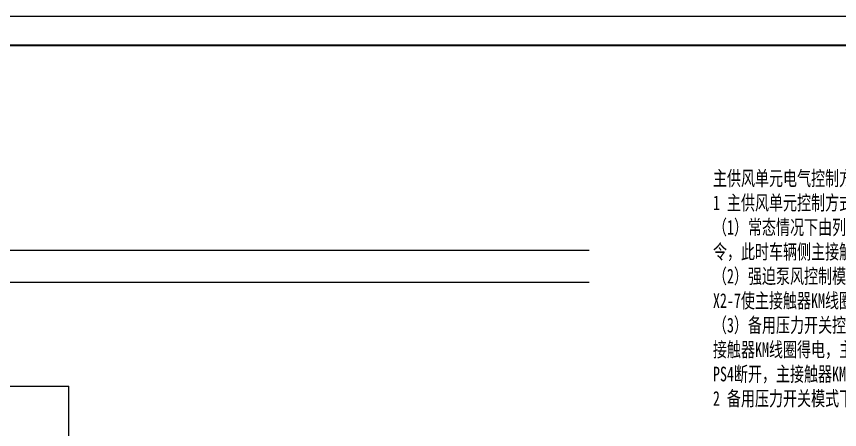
# Model space of a CAD drawing. Header units: millimetres. Extents: x 0 to 840, y 0 to 594.
# Drawn here: x 387.1 to 670.8, y 451.5 to 594 of the extents above; entities that cross this region are included whole.
import ezdxf
from ezdxf.enums import TextEntityAlignment as Align

# ---------------------------------------------------------------- set-up
doc = ezdxf.new("R2010")
doc.units = ezdxf.units.MM
doc.layers.add('标注', color=3, linetype='Continuous', lineweight=18)
doc.styles.add('海泰汉字样式', font='仿宋_GB2312(1).TTF', dxfattribs={"width": 0.7})

# ---------------------------------------------------------------- blocks, each defined once
blk = doc.blocks.new('NJHT-A1')
at = {"color": 7, "linetype": 'Continuous', "lineweight": 18}
blk.add_line((840, 594), (0, 594), dxfattribs=at)
at = {"color": 7, "linetype": 'Continuous', "lineweight": 35}
blk.add_line((830, 584), (25, 584), dxfattribs=at)
at = {"color": 2, "linetype": 'Continuous', "lineweight": 18, "style": '海泰汉字样式', "width": 0.6}
blk.add_attdef('5', text='', height=5, rotation=180, dxfattribs=at).set_placement((50, 578.5), align=Align.MIDDLE_CENTER)
at = {"color": 2, "linetype": 'Continuous', "lineweight": 18, "style": '海泰汉字样式'}
for tag, height, width, p in [('1', 5, 0.7, (805, 59.25)), ('2', 5, 0.7, (805, 51.75)), ('7', 5, 0.7, (755, 50.5)), ('3', 5, 0.6, (805, 38)), ('12', 3.5, 0.7, (668, 34.5)), ('13', 3.5, 0.6, (682, 34.5)), ('20', 3.5, 0.7, (708, 34.5)), ('21', 3.5, 0.6, (722, 34.5)), ('14', 3.5, 0.7, (668, 27.5)), ('15', 3.5, 0.6, (682, 27.5)), ('22', 3.5, 0.7, (708, 27.5)), ('23', 3.5, 0.6, (722, 27.5)), ('8', 3.5, 0.7, (762, 22.5)), ('9', 3.5, 0.7, (774, 22.5)), ('4', 5, 0.6, (805, 22.5)), ('16', 3.5, 0.7, (668, 20.5)), ('17', 3.5, 0.6, (682, 20.5)), ('24', 3.5, 0.7, (708, 20.5)), ('25', 3.5, 0.6, (722, 20.5)), ('18', 3.5, 0.7, (668, 13.5)), ('19', 3.5, 0.6, (682, 13.5)), ('26', 3.5, 0.7, (708, 13.5)), ('27', 3.5, 0.6, (722, 13.5)), ('11', 3.5, 0.7, (742.5, 13.5)), ('10', 3.5, 0.7, (767.5, 13.5)), ('6', 3.5, 0.7, (811.57, 13.5))]:
    blk.add_attdef(tag, text='', height=height, dxfattribs=dict(at, width=width)).set_placement(p, align=Align.MIDDLE_CENTER)

msp = doc.modelspace()

# ---------------------------------------------------------------- linework, layer by layer
for p, q in [((249.52, 513.35), (584.53, 513.35)), ((317.87, 502.39), (584.53, 502.39)), ((361.73, 466.44), (405.14, 466.44)), ((405.14, 444.74), (405.14, 466.44))]:
    msp.add_line(p, q)

# ---------------------------------------------------------------- block references
msp.add_blockref('NJHT-A1', (0, 0))

# ---------------------------------------------------------------- texts
at = {"layer": '标注', "color": 2, "insert": (627.2, 540.71), "char_height": 5.0625, "width": 174.5107, "attachment_point": 1, "line_spacing_factor": 0.99982, "style": '海泰汉字样式'}
msp.add_mtext('{\\C256;主供风单元电气控制方案说明：\\P1 主供风单元控制方式为3种模式：\\P（1）常态情况下由列车TCMS控制：TCMS通过连接器X2-6发送给主供风单元工作指令，此时车辆侧主接触器KM线圈得电，主供风单元开始工作。\\P（2）强迫泵风控制模式：当强迫泵风按钮SCPF按下时，DC110V控制电通过连接器X2-7使主接触器KM线圈得电，主供风单元开始工作。\\P（3）备用压力开关控制模式：当系统压力下降到700kPa时，压力开关PS4导通，主接触器KM线圈得电，主供风单元开始工作，当系统压力上升到950kPa时，压力开关PS4断开，主接触器KM失电，主供风单元停止工作。\\P2 备用压力开关模式下，车辆侧需设置延时继电器错峰功能。}', dxfattribs=at)

doc.saveas('drawing.dxf')
